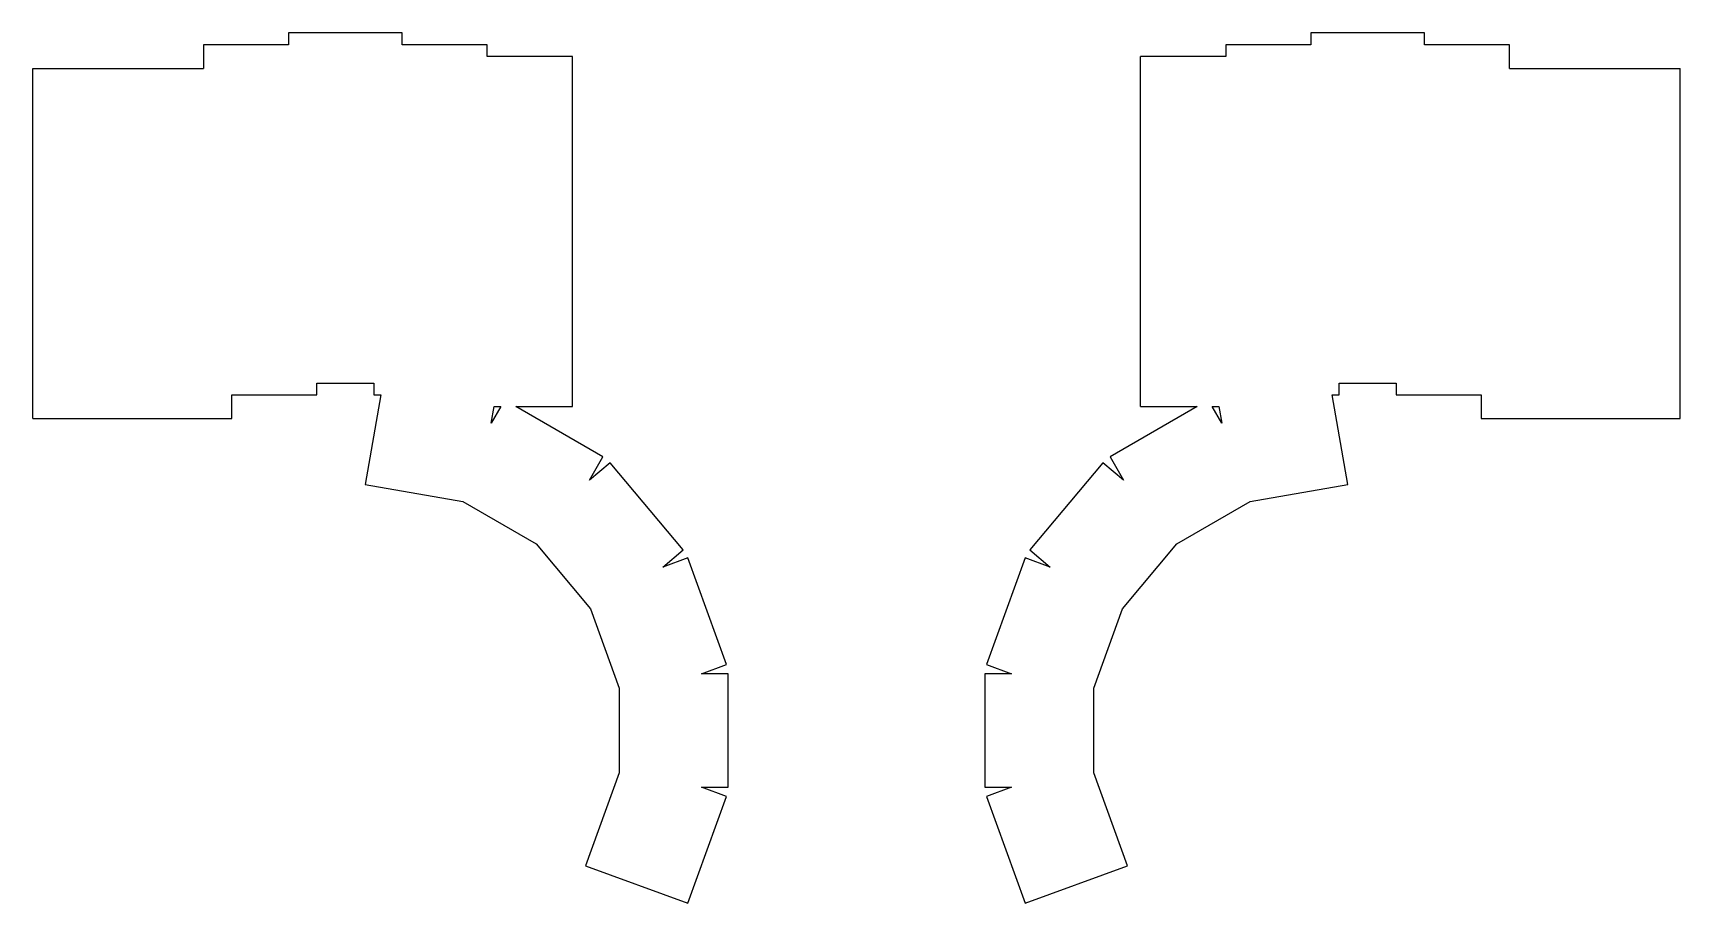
# Model space of a CAD drawing. Header units: millimetres. Extents: x -12 to 336, y -114 to 70.
import ezdxf

# ---------------------------------------------------------------- set-up
doc = ezdxf.new("R2010")
doc.units = ezdxf.units.MM

msp = doc.modelspace()

# ---------------------------------------------------------------- linework, layer by layer
for p, q in [((66, 70), (42, 70)), ((42, 70), (42, 67.5)), ((66, 67.5), (66, 70)), ((282, 70), (258, 70)), ((258, 70), (258, 67.5)), ((282, 67.5), (282, 70)), ((42, 67.5), (24, 67.5)), ((24, 67.5), (24, 62.5)), ((84, 67.5), (66, 67.5)), ((84, 65), (84, 67.5)), ((258, 67.5), (240, 67.5)), ((240, 67.5), (240, 65)), ((300, 67.5), (282, 67.5)), ((300, 62.5), (300, 67.5)), ((102, 65), (84, 65)), ((102, -9), (102, 65)), ((222, -9), (222, 65)), ((240, 65), (222, 65)), ((-12, -11.5), (-12, 62.5)), ((-12, 62.5), (24, 62.5)), ((300, 62.5), (336, 62.5)), ((336, -11.5), (336, 62.5)), ((30, -11.5), (30, -6.5)), ((30, -6.5), (48, -6.5)), ((48, -6.5), (48, -4)), ((48, -4), (60, -4)), ((61.53, -6.5), (58.19, -25.44)), ((60, -4), (60, -6.5)), ((60, -6.5), (61.53, -6.5)), ((262.47, -6.5), (264, -6.5)), ((265.81, -25.44), (262.47, -6.5)), ((264, -4), (276, -4)), ((264, -6.5), (264, -4)), ((276, -4), (276, -6.5)), ((276, -6.5), (294, -6.5)), ((294, -6.5), (294, -11.5)), ((84.84, -12.51), (85.45, -9)), ((86.86, -9), (84.84, -12.51)), ((85.45, -9), (86.86, -9)), ((90.03, -9), (102, -9)), ((108.44, -19.63), (90.03, -9)), ((233.97, -9), (215.56, -19.63)), ((222, -9), (233.97, -9)), ((237.14, -9), (238.55, -9)), ((239.16, -12.51), (237.14, -9)), ((238.55, -9), (239.16, -12.51)), ((-12, -11.5), (30, -11.5)), ((294, -11.5), (336, -11.5)), ((105.62, -24.51), (108.44, -19.63)), ((215.56, -19.63), (218.38, -24.51)), ((109.94, -20.89), (105.62, -24.51)), ((125.37, -39.27), (109.94, -20.89)), ((214.06, -20.89), (198.63, -39.27)), ((218.38, -24.51), (214.06, -20.89)), ((58.19, -25.44), (78.81, -29.08)), ((245.19, -29.08), (265.81, -25.44)), ((78.81, -29.08), (94.29, -38.02)), ((229.71, -38.02), (245.19, -29.08)), ((94.29, -38.02), (105.78, -51.71)), ((218.22, -51.71), (229.71, -38.02)), ((121.05, -42.9), (125.37, -39.27)), ((126.35, -40.97), (121.05, -42.9)), ((134.55, -63.52), (126.35, -40.97)), ((197.65, -40.97), (189.45, -63.52)), ((202.95, -42.9), (197.65, -40.97)), ((198.63, -39.27), (202.95, -42.9)), ((105.78, -51.71), (111.89, -68.51)), ((212.11, -68.51), (218.22, -51.71)), ((129.26, -65.45), (134.55, -63.52)), ((134.89, -65.45), (129.26, -65.45)), ((134.89, -89.45), (134.89, -65.45)), ((194.74, -65.45), (189.11, -65.45)), ((189.11, -65.45), (189.11, -89.45)), ((189.45, -63.52), (194.74, -65.45)), ((111.89, -68.51), (111.89, -86.39)), ((212.11, -86.39), (212.11, -68.51)), ((111.89, -86.39), (104.73, -106.06)), ((219.27, -106.06), (212.11, -86.39)), ((129.26, -89.45), (134.89, -89.45)), ((134.55, -91.38), (129.26, -89.45)), ((189.11, -89.45), (194.74, -89.45)), ((194.74, -89.45), (189.45, -91.38)), ((126.35, -113.93), (134.55, -91.38)), ((189.45, -91.38), (197.65, -113.93)), ((104.73, -106.06), (126.35, -113.93)), ((197.65, -113.93), (219.27, -106.06))]:
    msp.add_line(p, q)

doc.saveas('drawing.dxf')
